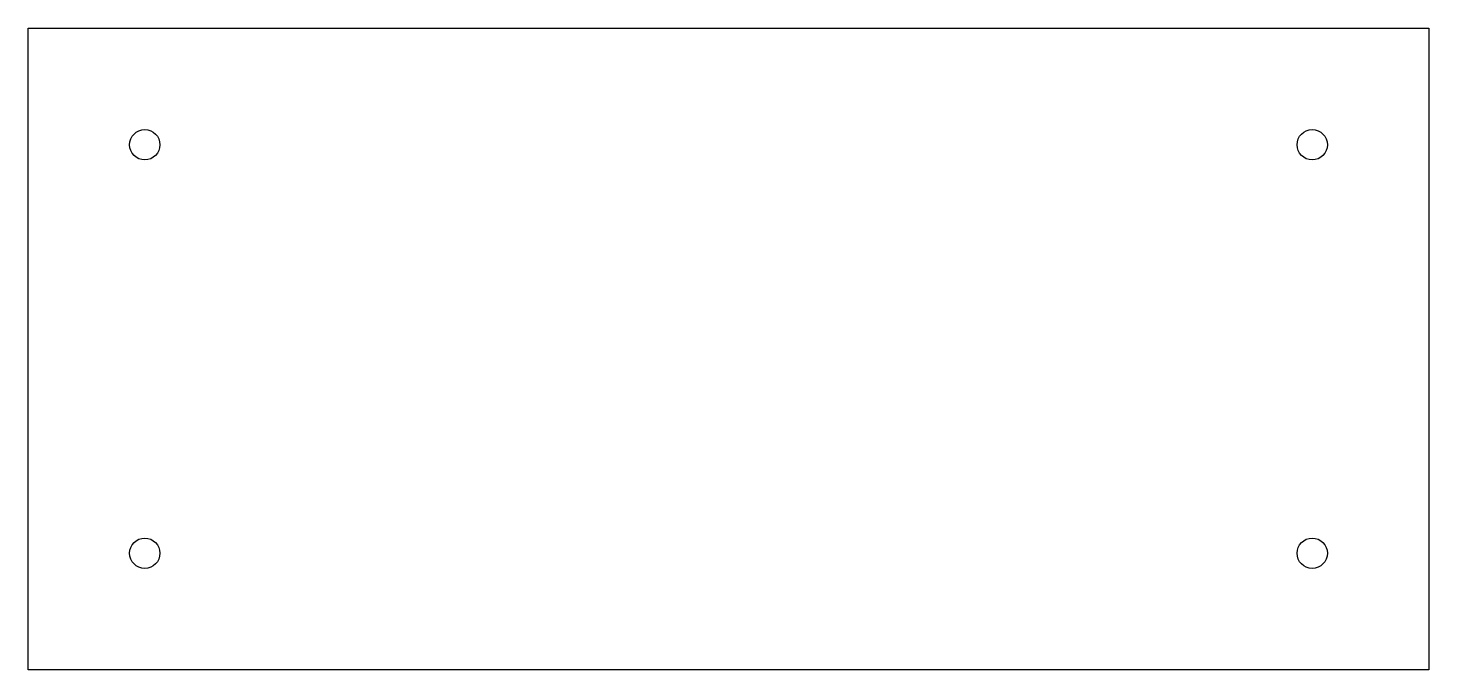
# Model space of a CAD drawing. Header units: inches. Extents: x -84 to -72, y 35 to 40.5.
import ezdxf

# ---------------------------------------------------------------- set-up
doc = ezdxf.new("R2010")
doc.units = ezdxf.units.IN
doc.layers.get('0').update_dxf_attribs({"linetype": 'CONTINUOUS'})

msp = doc.modelspace()

# ---------------------------------------------------------------- linework, layer by layer
msp.add_lwpolyline([(-84, 35), (-84, 40.5), (-72, 40.5), (-72, 35)], close=True)
for centre in [(-83, 39.5), (-73, 39.5), (-83, 36), (-73, 36)]:
    msp.add_circle(centre, 0.13)

doc.saveas('drawing.dxf')
